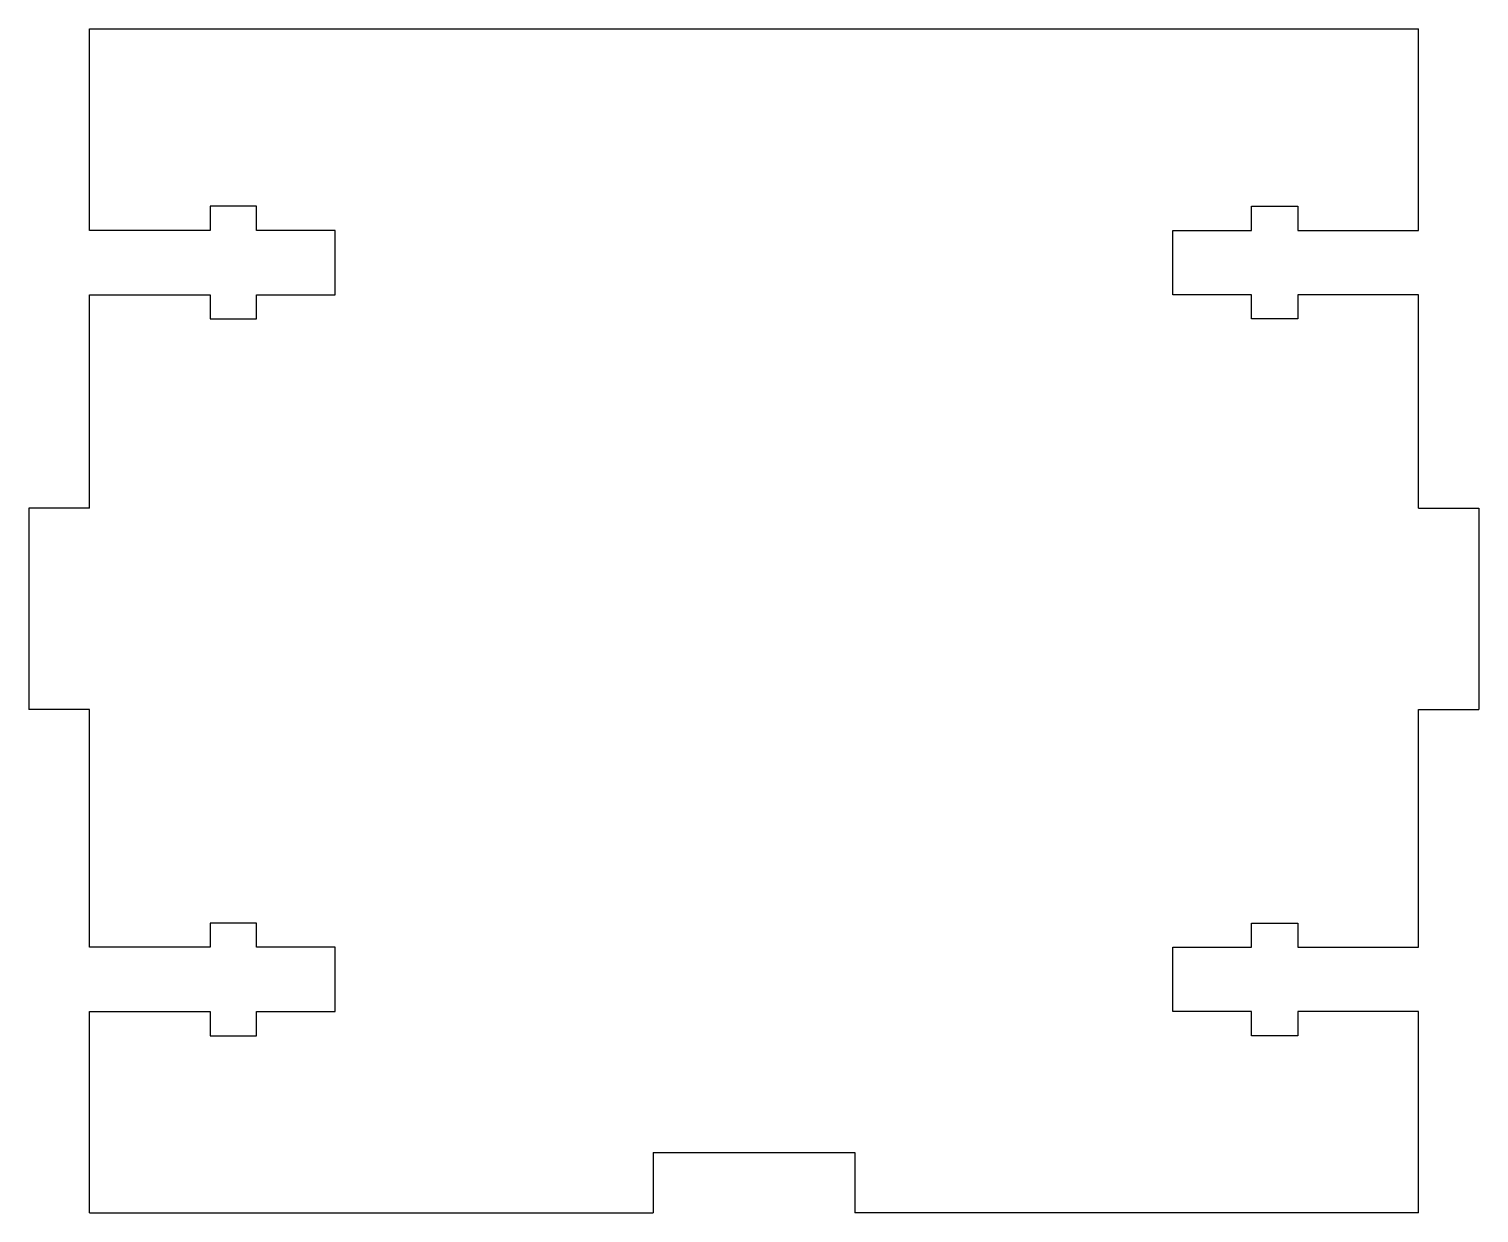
# Model space of a CAD drawing. Extents: x 232.2 to 304.2, y -6.2 to 52.6.
import ezdxf

# ---------------------------------------------------------------- set-up
doc = ezdxf.new("R2010")
doc.units = 0
doc.header["$MEASUREMENT"] = 0
doc.layers.add('VISIBLE', color=7, linetype='CONTINUOUS')

msp = doc.modelspace()

# ---------------------------------------------------------------- linework, layer by layer
at = {"layer": 'VISIBLE'}
for p, q in [((235.241, 52.628), (301.241, 52.628)), ((235.241, 42.628), (235.241, 52.628)), ((301.241, 42.628), (301.241, 52.628)), ((241.241, 43.828), (241.241, 42.628)), ((243.541, 43.828), (241.241, 43.828)), ((243.541, 42.628), (243.541, 43.828)), ((292.941, 42.628), (292.941, 43.828)), ((292.941, 43.828), (295.241, 43.828)), ((295.241, 43.828), (295.241, 42.628)), ((241.241, 42.628), (235.241, 42.628)), ((247.441, 42.628), (243.541, 42.628)), ((247.441, 39.428), (247.441, 42.628)), ((289.041, 39.428), (289.041, 42.628)), ((289.041, 42.628), (292.941, 42.628)), ((295.241, 42.628), (301.241, 42.628)), ((235.241, 39.428), (241.241, 39.428)), ((235.241, 28.828), (235.241, 39.428)), ((241.241, 39.428), (241.241, 38.228)), ((243.541, 39.428), (247.441, 39.428)), ((243.541, 38.228), (243.541, 39.428)), ((292.941, 39.428), (289.041, 39.428)), ((292.941, 38.228), (292.941, 39.428)), ((301.241, 39.428), (295.241, 39.428)), ((295.241, 39.428), (295.241, 38.228)), ((301.241, 28.828), (301.241, 39.428)), ((241.241, 38.228), (243.541, 38.228)), ((295.241, 38.228), (292.941, 38.228)), ((235.241, 28.828), (232.241, 28.828)), ((232.241, 28.828), (232.241, 18.828)), ((301.241, 28.828), (304.241, 28.828)), ((304.241, 28.828), (304.241, 18.828)), ((235.241, 18.828), (232.241, 18.828)), ((235.241, 7.028), (235.241, 18.828)), ((301.241, 7.028), (301.241, 18.828)), ((301.241, 18.828), (304.241, 18.828)), ((241.241, 8.228), (241.241, 7.028)), ((243.541, 8.228), (241.241, 8.228)), ((243.541, 7.028), (243.541, 8.228)), ((292.941, 7.028), (292.941, 8.228)), ((292.941, 8.228), (295.241, 8.228)), ((295.241, 8.228), (295.241, 7.028)), ((241.241, 7.028), (235.241, 7.028)), ((247.441, 7.028), (243.541, 7.028)), ((247.441, 3.828), (247.441, 7.028)), ((289.041, 3.828), (289.041, 7.028)), ((289.041, 7.028), (292.941, 7.028)), ((295.241, 7.028), (301.241, 7.028)), ((235.241, -6.172), (235.241, 3.828)), ((235.241, 3.828), (241.241, 3.828)), ((241.241, 3.828), (241.241, 2.628)), ((243.541, 3.828), (247.441, 3.828)), ((243.541, 2.628), (243.541, 3.828)), ((292.941, 3.828), (289.041, 3.828)), ((292.941, 2.628), (292.941, 3.828)), ((301.241, 3.828), (295.241, 3.828)), ((295.241, 3.828), (295.241, 2.628)), ((301.241, -6.172), (301.241, 3.828)), ((241.241, 2.628), (243.541, 2.628)), ((295.241, 2.628), (292.941, 2.628)), ((263.241, -3.172), (263.241, -6.172)), ((263.241, -3.172), (273.241, -3.172)), ((273.241, -3.172), (273.241, -6.172)), ((235.241, -6.172), (263.241, -6.172)), ((301.241, -6.172), (273.241, -6.172))]:
    msp.add_line(p, q, dxfattribs=at)

doc.saveas('drawing.dxf')
